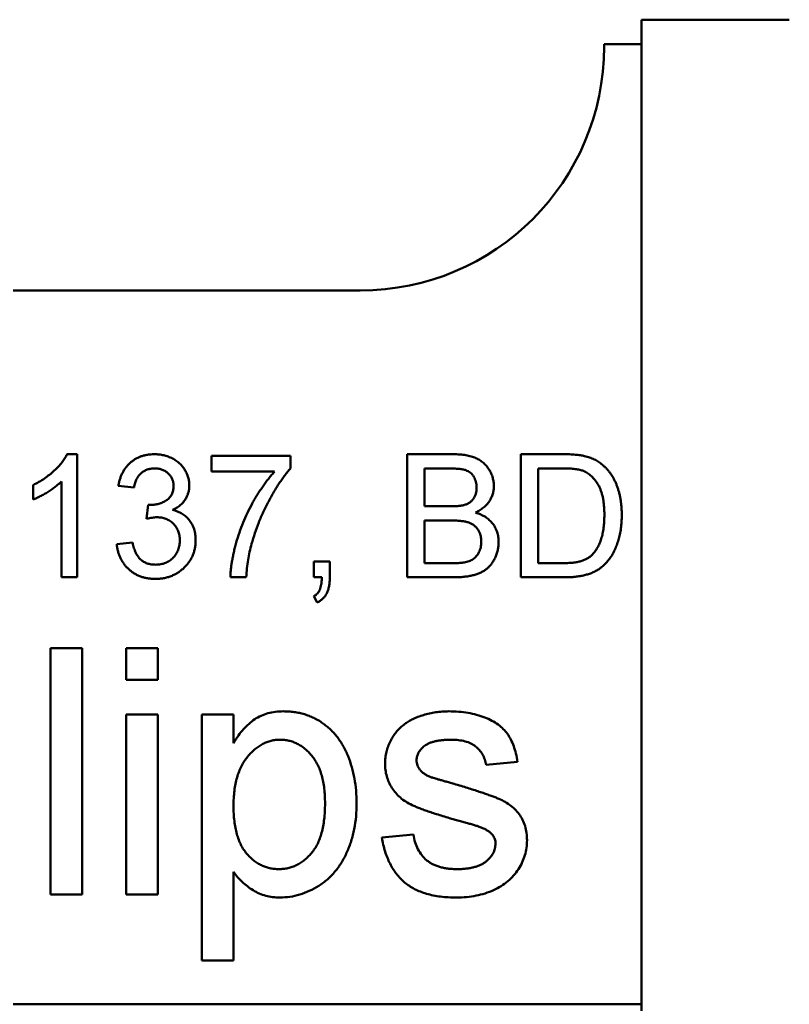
# Model space of a CAD drawing. Header units: millimetres. Extents: x -232 to 1390, y -69 to 653.
# Drawn here: x 182.841 to 185.967, y 300.919 to 304.919 of the extents above; entities that cross this region are included whole.
import ezdxf

# ---------------------------------------------------------------- set-up
doc = ezdxf.new("R2010")
doc.units = ezdxf.units.MM
doc.layers.add('Видимый контур (ГОСТ)', color=7, linetype='Continuous', lineweight=50)

msp = doc.modelspace()

# ---------------------------------------------------------------- linework, layer by layer
at = {"layer": 'Видимый контур (ГОСТ)'}
for p, q in [((185.3675, 304.9193), (185.3675, 298.4193)), ((185.3675, 304.9193), (185.9675, 304.9193)), ((185.215, 304.8193), (185.3675, 304.8193)), ((185.215, 304.8093), (185.215, 304.8193)), ((181.605, 303.8193), (184.225, 303.8193)), ((183.034, 303.154), (183.0753, 303.154)), ((183.0753, 303.154), (183.0753, 302.654)), ((183.6202, 303.0835), (183.6202, 303.1476)), ((183.6202, 303.1476), (183.9407, 303.1476)), ((183.9407, 303.1476), (183.9407, 303.0957)), ((184.415, 302.654), (184.415, 303.154)), ((184.415, 303.154), (184.6022, 303.154)), ((184.8766, 302.654), (184.8766, 303.154)), ((184.8766, 303.154), (185.0476, 303.154)), ((183.8766, 303.0835), (183.6202, 303.0835)), ((184.4856, 303.0963), (184.4856, 302.9425)), ((184.5808, 303.0963), (184.4856, 303.0963)), ((184.9471, 303.0963), (184.9471, 302.7117)), ((185.0485, 303.0963), (184.9471, 303.0963)), ((183.0112, 302.654), (183.0112, 303.0437)), ((182.8958, 302.9699), (182.8958, 303.029)), ((183.3061, 303.0194), (183.242, 303.0258)), ((183.3568, 302.8912), (183.3634, 302.9489)), ((184.4856, 302.9425), (184.5886, 302.9425)), ((184.4856, 302.8848), (184.4856, 302.7117)), ((184.5957, 302.8848), (184.4856, 302.8848)), ((183.2356, 302.7887), (183.2997, 302.7951)), ((184.0368, 302.654), (184.0368, 302.7181)), ((184.0368, 302.7181), (184.1009, 302.7181)), ((184.1009, 302.7181), (184.1009, 302.654)), ((184.4856, 302.7117), (184.6039, 302.7117)), ((184.9471, 302.7117), (185.0502, 302.7117)), ((183.0753, 302.654), (183.0112, 302.654)), ((183.7612, 302.654), (183.6971, 302.654)), ((184.0687, 302.654), (184.0368, 302.654)), ((184.6027, 302.654), (184.415, 302.654)), ((185.0557, 302.654), (184.8766, 302.654)), ((184.0497, 302.5515), (184.0368, 302.5771)), ((182.9663, 301.366), (182.9663, 302.366)), ((182.9663, 302.366), (183.0945, 302.366)), ((183.0945, 302.366), (183.0945, 301.366)), ((183.274, 302.2378), (183.274, 302.366)), ((183.274, 302.366), (183.4022, 302.366)), ((183.4022, 302.366), (183.4022, 302.2378)), ((183.4022, 302.2378), (183.274, 302.2378)), ((183.274, 301.366), (183.274, 302.0968)), ((183.274, 302.0968), (183.4022, 302.0968)), ((183.4022, 302.0968), (183.4022, 301.366)), ((183.5817, 301.0968), (183.5817, 302.0968)), ((183.5817, 302.0968), (183.7099, 302.0968)), ((183.7099, 302.0968), (183.7099, 301.9808)), ((184.8638, 301.9044), (184.7356, 301.8916)), ((184.3125, 301.5968), (184.4407, 301.6096)), ((183.7099, 301.4577), (183.7099, 301.0968)), ((183.0945, 301.366), (182.9663, 301.366)), ((183.4022, 301.366), (183.274, 301.366)), ((183.7099, 301.0968), (183.5817, 301.0968)), ((185.3675, 300.9193), (179.115, 300.9193))]:
    msp.add_line(p, q, dxfattribs=at)
msp.add_arc((184.225, 304.8093), 0.99, 270, 0, dxfattribs=at)
for points, knots in [([(182.8958, 303.029), (182.9038, 303.0332), (182.9196, 303.0413), (182.9419, 303.0553), (182.9627, 303.0706), (182.9817, 303.087), (182.9988, 303.1037), (183.0131, 303.1206), (183.0251, 303.1371), (183.0312, 303.1486), (183.034, 303.154)], [0, 0, 0, 0, 0.142657, 0.281169, 0.416977, 0.550852, 0.678364, 0.795032, 0.901998, 1, 1, 1, 1]), ([(183.242, 303.0258), (183.243, 303.0308), (183.2449, 303.0405), (183.2489, 303.0546), (183.2538, 303.0677), (183.2597, 303.08), (183.2663, 303.0915), (183.2739, 303.1021), (183.2823, 303.1118), (183.2916, 303.1206), (183.3016, 303.1285), (183.3122, 303.1354), (183.3234, 303.1411), (183.3353, 303.1458), (183.3477, 303.1495), (183.3607, 303.1521), (183.3742, 303.1538), (183.3835, 303.154), (183.3882, 303.154)], [0, 0, 0, 0, 0.071042, 0.139355, 0.204975, 0.268354, 0.330157, 0.390696, 0.450899, 0.510969, 0.570761, 0.629453, 0.688414, 0.747571, 0.808283, 0.870023, 0.933805, 1, 1, 1, 1]), ([(183.3882, 303.154), (183.3947, 303.1538), (183.4076, 303.1534), (183.4264, 303.1501), (183.4445, 303.1447), (183.4616, 303.1372), (183.4773, 303.128), (183.4913, 303.117), (183.5032, 303.1043), (183.513, 303.0902), (183.5207, 303.0752), (183.5264, 303.0595), (183.5298, 303.0434), (183.5302, 303.0324), (183.5304, 303.0269)], [0, 0, 0, 0, 0.09205, 0.181, 0.269569, 0.357573, 0.443574, 0.526455, 0.607471, 0.688399, 0.767864, 0.845538, 0.922533, 1, 1, 1, 1]), ([(184.6022, 303.154), (184.6069, 303.154), (184.6159, 303.154), (184.6292, 303.1531), (184.6417, 303.1519), (184.6536, 303.1504), (184.6647, 303.1482), (184.6751, 303.1455), (184.6849, 303.1424), (184.6968, 303.1376), (184.7104, 303.1304), (184.725, 303.1194), (184.7379, 303.1065), (184.7484, 303.0915), (184.7569, 303.0755), (184.763, 303.0588), (184.7669, 303.0417), (184.7674, 303.0302), (184.7676, 303.0244)], [0, 0, 0, 0, 0.058723, 0.114584, 0.16763, 0.217932, 0.265732, 0.31112, 0.354137, 0.395083, 0.473132, 0.549168, 0.625039, 0.702871, 0.779777, 0.854087, 0.927167, 1, 1, 1, 1]), ([(185.0476, 303.154), (185.0522, 303.154), (185.0613, 303.154), (185.0745, 303.1537), (185.0868, 303.1531), (185.0983, 303.1523), (185.1089, 303.1513), (185.1187, 303.1501), (185.1276, 303.1487), (185.1332, 303.1474), (185.1359, 303.1468)], [0, 0, 0, 0, 0.157891, 0.306795, 0.445675, 0.574557, 0.694631, 0.805977, 0.907764, 1, 1, 1, 1]), ([(185.1359, 303.1468), (185.1428, 303.145), (185.1563, 303.1415), (185.1754, 303.1334), (185.193, 303.1235), (185.2034, 303.1152), (185.2086, 303.1111)], [0, 0, 0, 0, 0.261213, 0.512048, 0.757793, 1, 1, 1, 1]), ([(183.3902, 303.0963), (183.3848, 303.0961), (183.3745, 303.0957), (183.3597, 303.092), (183.3462, 303.0859), (183.3363, 303.0789), (183.3292, 303.0721), (183.3244, 303.0663), (183.32, 303.06), (183.3162, 303.053), (183.313, 303.0455), (183.31, 303.0374), (183.3077, 303.0286), (183.3066, 303.0225), (183.3061, 303.0194)], [0, 0, 0, 0, 0.127797, 0.246795, 0.362284, 0.477652, 0.536237, 0.59559, 0.656344, 0.719085, 0.784349, 0.852876, 0.924551, 1, 1, 1, 1]), ([(183.4663, 303.0248), (183.4663, 303.0274), (183.4662, 303.0323), (183.4652, 303.0396), (183.4635, 303.0465), (183.4612, 303.0531), (183.4581, 303.0593), (183.4545, 303.0653), (183.4502, 303.0709), (183.4451, 303.0761), (183.4397, 303.0809), (183.4337, 303.085), (183.4274, 303.0886), (183.4207, 303.0913), (183.4136, 303.0936), (183.4062, 303.0952), (183.3983, 303.0962), (183.393, 303.0963), (183.3902, 303.0963)], [0, 0, 0, 0, 0.065074, 0.127267, 0.188066, 0.247057, 0.305986, 0.36512, 0.425527, 0.487247, 0.549704, 0.611174, 0.672834, 0.734962, 0.79774, 0.862515, 0.929796, 1, 1, 1, 1]), ([(183.6971, 302.654), (183.6973, 302.659), (183.6976, 302.6692), (183.699, 302.685), (183.7008, 302.7015), (183.7034, 302.7187), (183.7069, 302.7367), (183.7109, 302.7555), (183.7155, 302.775), (183.7228, 302.802), (183.7331, 302.8361), (183.7482, 302.8763), (183.7658, 302.9159), (183.7824, 302.9479), (183.7967, 302.9729), (183.8075, 302.991), (183.8186, 303.0083), (183.8298, 303.0248), (183.8412, 303.0406), (183.8528, 303.0556), (183.8644, 303.07), (183.8726, 303.079), (183.8766, 303.0835)], [0, 0, 0, 0, 0.031517, 0.064812, 0.099915, 0.13668, 0.175188, 0.215811, 0.258156, 0.302347, 0.392798, 0.483285, 0.574401, 0.666282, 0.712001, 0.756366, 0.799809, 0.841956, 0.882839, 0.922915, 0.961965, 1, 1, 1, 1]), ([(183.9407, 303.0957), (183.9369, 303.0913), (183.9292, 303.0823), (183.918, 303.068), (183.9069, 303.0526), (183.8957, 303.0363), (183.8846, 303.019), (183.8736, 303.0006), (183.8624, 302.9813), (183.8478, 302.9542), (183.8304, 302.9196), (183.8122, 302.877), (183.7962, 302.8339), (183.7876, 302.8046), (183.7833, 302.79)], [0, 0, 0, 0, 0.050276, 0.102796, 0.157451, 0.214636, 0.274069, 0.335806, 0.400183, 0.466943, 0.601942, 0.735737, 0.868197, 1, 1, 1, 1]), ([(184.6971, 303.0182), (184.697, 303.0223), (184.6967, 303.0304), (184.6946, 303.042), (184.6909, 303.0528), (184.6861, 303.0629), (184.6798, 303.0718), (184.6722, 303.0794), (184.6632, 303.0852), (184.6548, 303.0888), (184.6473, 303.0911), (184.6405, 303.0924), (184.6329, 303.0936), (184.6243, 303.0946), (184.6147, 303.0954), (184.6043, 303.096), (184.5928, 303.0963), (184.5849, 303.0963), (184.5808, 303.0963)], [0, 0, 0, 0, 0.075998, 0.148111, 0.217752, 0.286447, 0.353712, 0.418706, 0.483721, 0.550303, 0.586996, 0.629219, 0.677291, 0.730087, 0.788897, 0.853774, 0.924122, 1, 1, 1, 1]), ([(185.1311, 303.086), (185.1288, 303.0869), (185.1239, 303.0886), (185.116, 303.0907), (185.1072, 303.0925), (185.0973, 303.0938), (185.0865, 303.0951), (185.0747, 303.0958), (185.0619, 303.0962), (185.053, 303.0963), (185.0485, 303.0963)], [0, 0, 0, 0, 0.087425, 0.185248, 0.292738, 0.411206, 0.541246, 0.682781, 0.836034, 1, 1, 1, 1]), ([(185.2163, 302.9078), (185.2163, 302.9142), (185.2161, 302.9266), (185.2149, 302.9447), (185.213, 302.9616), (185.2104, 302.9774), (185.2069, 302.992), (185.2026, 303.0055), (185.1976, 303.0179), (185.1917, 303.0291), (185.1853, 303.0393), (185.1786, 303.0486), (185.1716, 303.0571), (185.1641, 303.0646), (185.1564, 303.0714), (185.1484, 303.0772), (185.1399, 303.0822), (185.134, 303.0848), (185.1311, 303.086)], [0, 0, 0, 0, 0.091264, 0.177443, 0.258686, 0.334788, 0.406046, 0.47373, 0.537158, 0.596987, 0.654512, 0.709268, 0.761503, 0.811836, 0.860596, 0.9078, 0.954256, 1, 1, 1, 1]), ([(185.2086, 303.1111), (185.2118, 303.1082), (185.2183, 303.1026), (185.2271, 303.0933), (185.2354, 303.0834), (185.2432, 303.0731), (185.2501, 303.062), (185.2566, 303.0505), (185.2624, 303.0383), (185.2676, 303.0256), (185.272, 303.0123), (185.2761, 302.9987), (185.2794, 302.9845), (185.282, 302.9698), (185.2843, 302.9547), (185.2857, 302.9391), (185.2867, 302.9231), (185.2868, 302.9123), (185.2868, 302.9067)], [0, 0, 0, 0, 0.056809, 0.113874, 0.170522, 0.227532, 0.285334, 0.343678, 0.403164, 0.464002, 0.525827, 0.589097, 0.653293, 0.719115, 0.786763, 0.855798, 0.926841, 1, 1, 1, 1]), ([(183.0112, 303.0437), (183.0075, 303.0401), (182.9998, 303.0327), (182.9869, 303.0222), (182.9724, 303.0117), (182.9567, 303.0014), (182.9405, 302.9918), (182.925, 302.9832), (182.9102, 302.9759), (182.9005, 302.9719), (182.8958, 302.9699)], [0, 0, 0, 0, 0.111668, 0.232091, 0.362738, 0.501941, 0.641531, 0.771102, 0.890164, 1, 1, 1, 1]), ([(183.3726, 302.9482), (183.3784, 302.9484), (183.39, 302.9489), (183.4069, 302.9525), (183.4228, 302.9584), (183.4352, 302.9651), (183.4443, 302.9718), (183.4502, 302.9775), (183.4552, 302.9838), (183.4593, 302.9908), (183.4624, 302.9985), (183.4647, 303.0067), (183.466, 303.0156), (183.4662, 303.0217), (183.4663, 303.0248)], [0, 0, 0, 0, 0.129104, 0.254689, 0.377875, 0.503051, 0.564582, 0.624962, 0.683125, 0.742833, 0.802563, 0.865245, 0.930717, 1, 1, 1, 1]), ([(183.5304, 303.0269), (183.5302, 303.0217), (183.5298, 303.0115), (183.5265, 302.9965), (183.521, 302.9823), (183.5135, 302.9689), (183.5038, 302.9564), (183.4919, 302.9453), (183.478, 302.9355), (183.4676, 302.9304), (183.4622, 302.9278)], [0, 0, 0, 0, 0.121951, 0.240787, 0.35855, 0.479066, 0.601519, 0.727551, 0.859932, 1, 1, 1, 1]), ([(184.6487, 302.9484), (184.6526, 302.9497), (184.6599, 302.9523), (184.6698, 302.9582), (184.6783, 302.9652), (184.6853, 302.9736), (184.6906, 302.9832), (184.6944, 302.9939), (184.6966, 303.0057), (184.6969, 303.0139), (184.6971, 303.0182)], [0, 0, 0, 0, 0.132315, 0.255077, 0.374385, 0.49062, 0.608367, 0.731234, 0.860062, 1, 1, 1, 1]), ([(184.7676, 303.0244), (184.7674, 303.0191), (184.7669, 303.0084), (184.7632, 302.9927), (184.7574, 302.9774), (184.7493, 302.9628), (184.7387, 302.949), (184.7255, 302.9368), (184.7101, 302.9257), (184.6986, 302.9199), (184.6926, 302.9169)], [0, 0, 0, 0, 0.115823, 0.230529, 0.347295, 0.467821, 0.591849, 0.720018, 0.855625, 1, 1, 1, 1]), ([(183.3634, 302.9489), (183.3651, 302.9487), (183.3682, 302.9484), (183.3712, 302.9483), (183.3726, 302.9482)], [0, 0, 0, 0, 0.566041, 1, 1, 1, 1]), ([(183.4622, 302.9278), (183.4658, 302.9269), (183.4728, 302.9251), (183.4829, 302.9214), (183.4924, 302.9171), (183.5015, 302.9122), (183.5097, 302.9065), (183.5176, 302.9001), (183.5247, 302.893), (183.5313, 302.8853), (183.5371, 302.877), (183.5422, 302.8681), (183.5465, 302.8588), (183.5501, 302.8489), (183.5527, 302.8385), (183.5546, 302.8276), (183.5559, 302.8162), (183.556, 302.8084), (183.5561, 302.8045)], [0, 0, 0, 0, 0.065817, 0.128916, 0.190825, 0.251143, 0.31092, 0.369986, 0.430019, 0.489844, 0.54996, 0.610344, 0.671174, 0.732955, 0.796746, 0.861849, 0.929904, 1, 1, 1, 1]), ([(184.5886, 302.9425), (184.592, 302.9425), (184.5985, 302.9425), (184.6078, 302.9429), (184.6165, 302.9432), (184.6243, 302.944), (184.6315, 302.9447), (184.6379, 302.9457), (184.6436, 302.9469), (184.6471, 302.9479), (184.6487, 302.9484)], [0, 0, 0, 0, 0.16698, 0.320807, 0.463135, 0.594248, 0.712367, 0.819455, 0.915752, 1, 1, 1, 1]), ([(183.3982, 302.898), (183.3953, 302.8979), (183.389, 302.8978), (183.3791, 302.8963), (183.3682, 302.8943), (183.3607, 302.8923), (183.3568, 302.8912)], [0, 0, 0, 0, 0.209398, 0.446747, 0.708279, 1, 1, 1, 1]), ([(183.492, 302.805), (183.4919, 302.8083), (183.4918, 302.8148), (183.4904, 302.8242), (183.4885, 302.8333), (183.4855, 302.8419), (183.4818, 302.8501), (183.4772, 302.8577), (183.4718, 302.8651), (183.4656, 302.8718), (183.4589, 302.878), (183.4515, 302.8833), (183.4437, 302.8879), (183.4355, 302.8916), (183.4268, 302.8945), (183.4177, 302.8966), (183.4081, 302.8978), (183.4016, 302.898), (183.3982, 302.898)], [0, 0, 0, 0, 0.067059, 0.131285, 0.193684, 0.254469, 0.31474, 0.375445, 0.435955, 0.498236, 0.560518, 0.621574, 0.681935, 0.742822, 0.804248, 0.867457, 0.932265, 1, 1, 1, 1]), ([(184.7163, 302.7983), (184.7162, 302.8028), (184.7159, 302.8117), (184.7134, 302.8245), (184.7091, 302.8364), (184.7033, 302.8473), (184.6959, 302.8569), (184.6871, 302.8652), (184.6769, 302.8718), (184.6651, 302.8769), (184.6513, 302.8805), (184.6351, 302.883), (184.6163, 302.8846), (184.6029, 302.8847), (184.5957, 302.8848)], [0, 0, 0, 0, 0.080127, 0.156255, 0.229368, 0.301469, 0.372759, 0.442672, 0.51282, 0.586035, 0.667796, 0.763715, 0.874101, 1, 1, 1, 1]), ([(184.6926, 302.9169), (184.6963, 302.9157), (184.7035, 302.9134), (184.7139, 302.9093), (184.7236, 302.9046), (184.7328, 302.8993), (184.7412, 302.8934), (184.749, 302.8868), (184.7561, 302.8797), (184.7625, 302.8721), (184.7682, 302.864), (184.7733, 302.8555), (184.7775, 302.8467), (184.7809, 302.8375), (184.7836, 302.8279), (184.7855, 302.818), (184.7866, 302.8078), (184.7868, 302.8008), (184.7868, 302.7973)], [0, 0, 0, 0, 0.070464, 0.137957, 0.203579, 0.267692, 0.330186, 0.391534, 0.452664, 0.513154, 0.573454, 0.632968, 0.692332, 0.751474, 0.812187, 0.872962, 0.93542, 1, 1, 1, 1]), ([(185.2868, 302.9067), (185.2867, 302.8975), (185.2864, 302.8796), (185.2839, 302.8535), (185.2799, 302.8289), (185.274, 302.8061), (185.2669, 302.7851), (185.2589, 302.7659), (185.2501, 302.7485), (185.2402, 302.7331), (185.2296, 302.7194), (185.2185, 302.7072), (185.2069, 302.6967), (185.1948, 302.6873), (185.1816, 302.6796), (185.1674, 302.6727), (185.1519, 302.6671), (185.1351, 302.6622), (185.117, 302.6586), (185.0977, 302.6559), (185.0771, 302.6543), (185.063, 302.6541), (185.0557, 302.654)], [0, 0, 0, 0, 0.070538, 0.137266, 0.200474, 0.260575, 0.317206, 0.370107, 0.419809, 0.466225, 0.510119, 0.552067, 0.591849, 0.630323, 0.668702, 0.708693, 0.750643, 0.795033, 0.841979, 0.891764, 0.944294, 1, 1, 1, 1]), ([(185.1683, 302.7471), (185.1719, 302.7513), (185.1795, 302.76), (185.189, 302.7751), (185.1972, 302.7922), (185.2042, 302.8112), (185.2097, 302.8324), (185.2135, 302.8557), (185.2159, 302.881), (185.2162, 302.8987), (185.2163, 302.9078)], [0, 0, 0, 0, 0.097768, 0.200849, 0.310425, 0.427995, 0.555192, 0.69185, 0.840097, 1, 1, 1, 1]), ([(183.5561, 302.8045), (183.556, 302.7991), (183.5557, 302.7885), (183.5534, 302.773), (183.5497, 302.7581), (183.5446, 302.7438), (183.5381, 302.7301), (183.53, 302.717), (183.5204, 302.7047), (183.5095, 302.693), (183.4976, 302.6824), (183.4846, 302.6731), (183.4709, 302.6652), (183.4565, 302.6588), (183.4412, 302.6537), (183.4252, 302.6501), (183.4084, 302.648), (183.397, 302.6478), (183.3911, 302.6476)], [0, 0, 0, 0, 0.063498, 0.124794, 0.184904, 0.244355, 0.303748, 0.363893, 0.425131, 0.488138, 0.551782, 0.613894, 0.675669, 0.73776, 0.800435, 0.86467, 0.930991, 1, 1, 1, 1]), ([(183.3934, 302.7053), (183.3971, 302.7054), (183.4042, 302.7055), (183.4146, 302.707), (183.4244, 302.7091), (183.4337, 302.7124), (183.4424, 302.7164), (183.4505, 302.7213), (183.4582, 302.7271), (183.4652, 302.7339), (183.4714, 302.7412), (183.477, 302.7491), (183.4816, 302.7573), (183.4855, 302.766), (183.4883, 302.7752), (183.4904, 302.7847), (183.4918, 302.7947), (183.4919, 302.8015), (183.492, 302.805)], [0, 0, 0, 0, 0.069461, 0.135658, 0.19962, 0.261651, 0.322053, 0.38234, 0.443223, 0.50493, 0.56682, 0.6276, 0.687476, 0.747351, 0.808174, 0.870133, 0.933721, 1, 1, 1, 1]), ([(183.3911, 302.6476), (183.3859, 302.6477), (183.3755, 302.6479), (183.3604, 302.6499), (183.3459, 302.6528), (183.3321, 302.6572), (183.319, 302.6627), (183.3067, 302.6696), (183.2949, 302.6775), (183.284, 302.6867), (183.2739, 302.6969), (183.2649, 302.7078), (183.2572, 302.7196), (183.2504, 302.7319), (183.2449, 302.7451), (183.2407, 302.759), (183.2374, 302.7736), (183.2362, 302.7836), (183.2356, 302.7887)], [0, 0, 0, 0, 0.067793, 0.133462, 0.196931, 0.258889, 0.319796, 0.38044, 0.440998, 0.502874, 0.564812, 0.625532, 0.685608, 0.746044, 0.807349, 0.869719, 0.93379, 1, 1, 1, 1]), ([(183.2997, 302.7951), (183.3005, 302.7912), (183.3022, 302.7838), (183.3053, 302.7731), (183.3088, 302.7632), (183.3127, 302.7542), (183.317, 302.746), (183.3217, 302.7386), (183.3268, 302.7321), (183.3324, 302.7263), (183.3384, 302.7213), (183.3448, 302.717), (183.3517, 302.7134), (183.3591, 302.7105), (183.367, 302.7082), (183.3754, 302.7065), (183.3842, 302.7055), (183.3903, 302.7054), (183.3934, 302.7053)], [0, 0, 0, 0, 0.082562, 0.159751, 0.233141, 0.301055, 0.365769, 0.42645, 0.484195, 0.539556, 0.593159, 0.647048, 0.701443, 0.756343, 0.813851, 0.873065, 0.934966, 1, 1, 1, 1]), ([(183.7833, 302.79), (183.7806, 302.7794), (183.7749, 302.7579), (183.7688, 302.7246), (183.764, 302.6898), (183.7622, 302.6661), (183.7612, 302.654)], [0, 0, 0, 0, 0.237217, 0.482586, 0.736847, 1, 1, 1, 1]), ([(184.7868, 302.7973), (184.7867, 302.7916), (184.7864, 302.7803), (184.7834, 302.7638), (184.779, 302.7477), (184.7725, 302.7327), (184.7649, 302.7188), (184.7562, 302.7064), (184.7469, 302.6955), (184.7363, 302.6865), (184.7247, 302.6787), (184.7117, 302.6723), (184.6976, 302.6665), (184.6819, 302.6619), (184.6646, 302.6583), (184.6456, 302.656), (184.6248, 302.6542), (184.6103, 302.6541), (184.6027, 302.654)], [0, 0, 0, 0, 0.06425, 0.127414, 0.189417, 0.251661, 0.311964, 0.368607, 0.42236, 0.473736, 0.525446, 0.579627, 0.637026, 0.698047, 0.763999, 0.836326, 0.914684, 1, 1, 1, 1]), ([(184.6466, 302.7141), (184.6501, 302.7149), (184.6569, 302.7163), (184.6664, 302.7195), (184.6752, 302.7231), (184.683, 302.7277), (184.6901, 302.7331), (184.6964, 302.7397), (184.7022, 302.7472), (184.7072, 302.7559), (184.7113, 302.7654), (184.7142, 302.7758), (184.716, 302.7868), (184.7162, 302.7944), (184.7163, 302.7983)], [0, 0, 0, 0, 0.088971, 0.17227, 0.251078, 0.325421, 0.397947, 0.473403, 0.551928, 0.634851, 0.721867, 0.810262, 0.903176, 1, 1, 1, 1]), ([(185.0502, 302.7117), (185.0577, 302.7118), (185.0719, 302.7121), (185.092, 302.7137), (185.1095, 302.7165), (185.1246, 302.7205), (185.1377, 302.7257), (185.1493, 302.7319), (185.1596, 302.7388), (185.1654, 302.7444), (185.1683, 302.7471)], [0, 0, 0, 0, 0.177965, 0.336669, 0.476144, 0.597362, 0.70704, 0.80927, 0.907083, 1, 1, 1, 1]), ([(184.6039, 302.7117), (184.6086, 302.7118), (184.6172, 302.7119), (184.629, 302.7122), (184.6386, 302.713), (184.6442, 302.7138), (184.6466, 302.7141)], [0, 0, 0, 0, 0.329395, 0.60519, 0.827887, 1, 1, 1, 1]), ([(184.0368, 302.5771), (184.0394, 302.5787), (184.0444, 302.5819), (184.0509, 302.5881), (184.0563, 302.5954), (184.0608, 302.6039), (184.064, 302.6138), (184.0665, 302.6256), (184.0682, 302.6392), (184.0685, 302.6489), (184.0687, 302.654)], [0, 0, 0, 0, 0.102336, 0.203646, 0.306774, 0.41287, 0.530276, 0.666248, 0.823299, 1, 1, 1, 1]), ([(184.1009, 302.654), (184.1008, 302.6477), (184.1005, 302.6356), (184.0982, 302.6184), (184.0945, 302.6031), (184.0892, 302.5895), (184.082, 302.5776), (184.073, 302.5673), (184.0622, 302.5584), (184.0539, 302.5538), (184.0497, 302.5515)], [0, 0, 0, 0, 0.156583, 0.29865, 0.426859, 0.544745, 0.656729, 0.767029, 0.881101, 1, 1, 1, 1]), ([(183.7099, 301.9808), (183.7164, 301.991), (183.7287, 302.0106), (183.7496, 302.0372), (183.7722, 302.0593), (183.7958, 302.0778), (183.8216, 302.0922), (183.8498, 302.1025), (183.8806, 302.1085), (183.902, 302.1092), (183.913, 302.1096)], [0, 0, 0, 0, 0.142752, 0.274991, 0.399104, 0.515806, 0.629763, 0.74682, 0.869311, 1, 1, 1, 1]), ([(183.913, 302.1096), (183.9204, 302.1094), (183.9349, 302.1091), (183.9564, 302.1068), (183.9773, 302.1033), (183.9976, 302.0981), (184.0171, 302.0912), (184.036, 302.0829), (184.0543, 302.0734), (184.0717, 302.0621), (184.0882, 302.0495), (184.104, 302.0359), (184.1184, 302.0207), (184.1319, 302.0045), (184.1443, 301.987), (184.1558, 301.9683), (184.1661, 301.9483), (184.1785, 301.92), (184.1912, 301.8827), (184.2018, 301.8359), (184.2087, 301.787), (184.2095, 301.7537), (184.2099, 301.7368)], [0, 0, 0, 0, 0.041203, 0.081467, 0.120975, 0.160015, 0.19849, 0.236878, 0.27539, 0.314119, 0.353124, 0.391859, 0.430776, 0.470125, 0.510115, 0.550945, 0.593136, 0.636047, 0.723881, 0.813411, 0.905206, 1, 1, 1, 1]), ([(184.4056, 302.0583), (184.4106, 302.0618), (184.4212, 302.0691), (184.4389, 302.0787), (184.4593, 302.0872), (184.4819, 302.0949), (184.506, 302.1016), (184.5314, 302.1061), (184.5577, 302.109), (184.5755, 302.1094), (184.5845, 302.1096)], [0, 0, 0, 0, 0.097024, 0.203286, 0.319653, 0.447378, 0.581355, 0.717131, 0.856792, 1, 1, 1, 1]), ([(184.5845, 302.1096), (184.598, 302.1093), (184.624, 302.1087), (184.6619, 302.1041), (184.6972, 302.0962), (184.7297, 302.0856), (184.7589, 302.0722), (184.7846, 302.0567), (184.8058, 302.0385), (184.8234, 302.018), (184.8375, 301.9944), (184.8487, 301.9676), (184.8578, 301.9373), (184.8617, 301.9157), (184.8638, 301.9044)], [0, 0, 0, 0, 0.10445, 0.202794, 0.29589, 0.38505, 0.46846, 0.545405, 0.617212, 0.685359, 0.754551, 0.829684, 0.910999, 1, 1, 1, 1]), ([(184.3253, 301.8976), (184.3256, 301.9057), (184.3261, 301.9216), (184.3302, 301.9449), (184.3371, 301.9674), (184.3466, 301.9887), (184.358, 302.009), (184.3721, 302.0272), (184.3876, 302.0442), (184.3996, 302.0536), (184.4056, 302.0583)], [0, 0, 0, 0, 0.129282, 0.255884, 0.380742, 0.506435, 0.6317, 0.754527, 0.877028, 1, 1, 1, 1]), ([(183.8988, 301.9942), (183.8927, 301.994), (183.8805, 301.9937), (183.8625, 301.9903), (183.8451, 301.9849), (183.8284, 301.9771), (183.8121, 301.9675), (183.7964, 301.9556), (183.7813, 301.9414), (183.7668, 301.9253), (183.7533, 301.9071), (183.7416, 301.8869), (183.7319, 301.8647), (183.7236, 301.8406), (183.7175, 301.8145), (183.7132, 301.7865), (183.7102, 301.7566), (183.71, 301.736), (183.7099, 301.7254)], [0, 0, 0, 0, 0.050444, 0.099952, 0.149303, 0.199282, 0.250831, 0.304376, 0.360545, 0.420245, 0.482114, 0.545406, 0.611336, 0.680764, 0.753935, 0.830984, 0.91292, 1, 1, 1, 1]), ([(184.0817, 301.735), (184.0816, 301.7455), (184.0813, 301.7658), (184.0787, 301.7953), (184.0745, 301.8227), (184.0688, 301.8481), (184.0612, 301.8715), (184.052, 301.8929), (184.0409, 301.9123), (184.0283, 301.9295), (184.0145, 301.9448), (183.9997, 301.9577), (183.9848, 301.9692), (183.9687, 301.9781), (183.9523, 301.9856), (183.935, 301.9905), (183.9171, 301.9937), (183.905, 301.994), (183.8988, 301.9942)], [0, 0, 0, 0, 0.088589, 0.171833, 0.249457, 0.322939, 0.391793, 0.456973, 0.519382, 0.579517, 0.63742, 0.692556, 0.745354, 0.796638, 0.847154, 0.897673, 0.948028, 1, 1, 1, 1]), ([(184.5939, 301.9942), (184.5879, 301.9941), (184.5762, 301.994), (184.5592, 301.9928), (184.5437, 301.9907), (184.5293, 301.9883), (184.5165, 301.9846), (184.5049, 301.9806), (184.4949, 301.9752), (184.4834, 301.9677), (184.4718, 301.957), (184.4611, 301.9428), (184.4547, 301.9271), (184.4539, 301.9161), (184.4535, 301.9107)], [0, 0, 0, 0, 0.100186, 0.192879, 0.279435, 0.358883, 0.43206, 0.498921, 0.560951, 0.618954, 0.724906, 0.820234, 0.910168, 1, 1, 1, 1]), ([(184.7356, 301.8916), (184.7341, 301.8993), (184.7311, 301.9143), (184.7218, 301.9348), (184.7094, 301.9527), (184.6932, 301.9677), (184.6736, 301.98), (184.6501, 301.9882), (184.6232, 301.9935), (184.604, 301.994), (184.5939, 301.9942)], [0, 0, 0, 0, 0.121466, 0.236106, 0.346272, 0.458501, 0.576755, 0.702718, 0.843223, 1, 1, 1, 1]), ([(184.6098, 301.6691), (184.6, 301.6719), (184.5812, 301.6774), (184.5542, 301.6856), (184.5292, 301.6935), (184.5063, 301.7009), (184.4855, 301.7085), (184.4667, 301.7154), (184.4502, 301.7222), (184.431, 301.7306), (184.4097, 301.7419), (184.3873, 301.7583), (184.3684, 301.7773), (184.3527, 301.7984), (184.3403, 301.8214), (184.3318, 301.8458), (184.3263, 301.8714), (184.3257, 301.8888), (184.3253, 301.8976)], [0, 0, 0, 0, 0.07663, 0.147666, 0.213112, 0.274092, 0.329195, 0.379696, 0.424855, 0.464525, 0.537295, 0.606073, 0.673004, 0.73886, 0.803957, 0.868611, 0.933386, 1, 1, 1, 1]), ([(184.4535, 301.9107), (184.4536, 301.9072), (184.4539, 301.9003), (184.4567, 301.8903), (184.4609, 301.8809), (184.4649, 301.8753), (184.4669, 301.8724)], [0, 0, 0, 0, 0.253034, 0.498993, 0.744328, 1, 1, 1, 1]), ([(184.4669, 301.8724), (184.4694, 301.8695), (184.4745, 301.8635), (184.4844, 301.8559), (184.496, 301.8489), (184.5047, 301.8451), (184.5092, 301.8432)], [0, 0, 0, 0, 0.218325, 0.45431, 0.715433, 1, 1, 1, 1]), ([(184.5092, 301.8432), (184.5109, 301.8425), (184.5149, 301.841), (184.522, 301.839), (184.5311, 301.836), (184.5423, 301.833), (184.5554, 301.829), (184.5705, 301.825), (184.5876, 301.82), (184.5997, 301.8168), (184.6062, 301.8151)], [0, 0, 0, 0, 0.052727, 0.127425, 0.220945, 0.336518, 0.470901, 0.627367, 0.802635, 1, 1, 1, 1]), ([(184.6062, 301.8151), (184.6156, 301.8123), (184.6338, 301.8067), (184.6601, 301.7984), (184.6847, 301.7907), (184.7073, 301.7833), (184.7281, 301.7763), (184.7471, 301.7696), (184.7642, 301.7635), (184.7843, 301.7559), (184.807, 301.7459), (184.831, 301.7304), (184.8523, 301.7128), (184.8703, 301.6924), (184.8849, 301.6695), (184.8947, 301.6436), (184.9013, 301.6154), (184.9019, 301.5957), (184.9022, 301.5855)], [0, 0, 0, 0, 0.072232, 0.139494, 0.202721, 0.260985, 0.314754, 0.36357, 0.408365, 0.448225, 0.521018, 0.590206, 0.657337, 0.723301, 0.788694, 0.855574, 0.925358, 1, 1, 1, 1]), ([(183.7099, 301.7254), (183.71, 301.7147), (183.7103, 301.6942), (183.713, 301.6645), (183.7171, 301.637), (183.7228, 301.6115), (183.7304, 301.5883), (183.7396, 301.5671), (183.7505, 301.548), (183.7631, 301.5312), (183.7771, 301.5167), (183.7915, 301.5036), (183.8067, 301.4928), (183.8227, 301.4839), (183.8394, 301.477), (183.857, 301.4723), (183.8751, 301.4691), (183.8874, 301.4687), (183.8936, 301.4686)], [0, 0, 0, 0, 0.08984, 0.173759, 0.252048, 0.32508, 0.394029, 0.45878, 0.520013, 0.579323, 0.636061, 0.690475, 0.743136, 0.794214, 0.844878, 0.895855, 0.947393, 1, 1, 1, 1]), ([(183.8936, 301.4686), (183.9, 301.4687), (183.9125, 301.4691), (183.9311, 301.4721), (183.9487, 301.4775), (183.9658, 301.4845), (183.982, 301.4939), (183.9978, 301.5048), (184.0126, 301.5183), (184.0269, 301.5334), (184.04, 301.5509), (184.0512, 301.5707), (184.0606, 301.5927), (184.0684, 301.6168), (184.0743, 301.6432), (184.0787, 301.6718), (184.0813, 301.7027), (184.0816, 301.724), (184.0817, 301.735)], [0, 0, 0, 0, 0.052073, 0.103097, 0.153325, 0.203136, 0.254125, 0.306368, 0.360644, 0.417574, 0.47702, 0.538803, 0.603778, 0.672846, 0.746409, 0.825605, 0.909656, 1, 1, 1, 1]), ([(184.2099, 301.7368), (184.2095, 301.7187), (184.2087, 301.6834), (184.2011, 301.6318), (184.1887, 301.5829), (184.1743, 301.5443), (184.1604, 301.5153), (184.1487, 301.495), (184.1362, 301.4759), (184.1222, 301.4583), (184.1074, 301.4417), (184.0914, 301.4265), (184.0743, 301.4126), (184.0501, 301.3963), (184.0187, 301.3792), (183.9794, 301.3642), (183.939, 301.3549), (183.9117, 301.3538), (183.898, 301.3532)], [0, 0, 0, 0, 0.097925, 0.191646, 0.282512, 0.371144, 0.414575, 0.456775, 0.498077, 0.538595, 0.578616, 0.618597, 0.658265, 0.698162, 0.77647, 0.85204, 0.925885, 1, 1, 1, 1]), ([(184.7302, 301.6316), (184.7273, 301.6329), (184.7211, 301.6358), (184.7105, 301.6396), (184.6984, 301.6442), (184.6841, 301.6484), (184.6682, 301.6533), (184.6504, 301.6586), (184.6307, 301.6636), (184.6169, 301.6672), (184.6098, 301.6691)], [0, 0, 0, 0, 0.074603, 0.163017, 0.265923, 0.38388, 0.514906, 0.662046, 0.82448, 1, 1, 1, 1]), ([(184.4407, 301.6096), (184.4427, 301.5987), (184.4464, 301.578), (184.4579, 301.5493), (184.4737, 301.5246), (184.4904, 301.5074), (184.5058, 301.4961), (184.5184, 301.4886), (184.5323, 301.4825), (184.5472, 301.4773), (184.5631, 301.4733), (184.5802, 301.4705), (184.5984, 301.4689), (184.611, 301.4687), (184.6174, 301.4686)], [0, 0, 0, 0, 0.131397, 0.251648, 0.366458, 0.479248, 0.535713, 0.59398, 0.654306, 0.716858, 0.781849, 0.85055, 0.923402, 1, 1, 1, 1]), ([(184.774, 301.5725), (184.774, 301.5756), (184.7738, 301.5817), (184.7714, 301.5904), (184.768, 301.5986), (184.7631, 301.6062), (184.7568, 301.6134), (184.7493, 301.6202), (184.7403, 301.6263), (184.7336, 301.6298), (184.7302, 301.6316)], [0, 0, 0, 0, 0.118564, 0.232722, 0.344508, 0.460106, 0.582297, 0.709813, 0.850358, 1, 1, 1, 1]), ([(184.616, 301.3532), (184.6047, 301.3534), (184.583, 301.3537), (184.5514, 301.3565), (184.5219, 301.3613), (184.4944, 301.3681), (184.469, 301.3767), (184.4455, 301.3871), (184.4242, 301.3995), (184.4048, 301.414), (184.3874, 301.4305), (184.3716, 301.4487), (184.3575, 301.4689), (184.345, 301.4908), (184.3345, 301.5147), (184.3252, 301.5403), (184.3178, 301.5679), (184.3143, 301.587), (184.3125, 301.5968)], [0, 0, 0, 0, 0.077773, 0.150709, 0.21963, 0.284947, 0.346552, 0.405375, 0.462198, 0.517726, 0.572392, 0.628154, 0.684637, 0.742663, 0.802519, 0.865457, 0.931122, 1, 1, 1, 1]), ([(184.9022, 301.5855), (184.9018, 301.5753), (184.901, 301.5548), (184.894, 301.5248), (184.8831, 301.4955), (184.8677, 301.4677), (184.8483, 301.4416), (184.8246, 301.4186), (184.797, 301.3989), (184.7659, 301.3824), (184.7317, 301.3691), (184.695, 301.3602), (184.6562, 301.354), (184.6296, 301.3534), (184.616, 301.3532)], [0, 0, 0, 0, 0.074566, 0.14875, 0.223509, 0.301177, 0.379634, 0.459042, 0.540527, 0.625996, 0.715096, 0.806348, 0.900739, 1, 1, 1, 1]), ([(184.6174, 301.4686), (184.6238, 301.4686), (184.6362, 301.4686), (184.6542, 301.4704), (184.671, 301.4727), (184.6864, 301.4761), (184.7006, 301.4805), (184.7137, 301.4856), (184.7253, 301.4921), (184.7387, 301.5015), (184.7525, 301.5148), (184.7649, 301.5327), (184.7727, 301.5521), (184.7736, 301.5657), (184.774, 301.5725)], [0, 0, 0, 0, 0.091733, 0.178054, 0.258172, 0.333505, 0.404517, 0.470512, 0.533796, 0.593434, 0.704916, 0.806668, 0.902831, 1, 1, 1, 1]), ([(183.898, 301.3532), (183.8881, 301.3535), (183.8687, 301.3541), (183.8405, 301.36), (183.8138, 301.3691), (183.789, 301.3823), (183.766, 301.3982), (183.745, 301.416), (183.726, 301.4358), (183.7153, 301.4504), (183.7099, 301.4577)], [0, 0, 0, 0, 0.132584, 0.259373, 0.384368, 0.509557, 0.634315, 0.757395, 0.878203, 1, 1, 1, 1])]:
    msp.add_open_spline(points, degree=3, knots=knots, dxfattribs=at)

doc.saveas('drawing.dxf')
